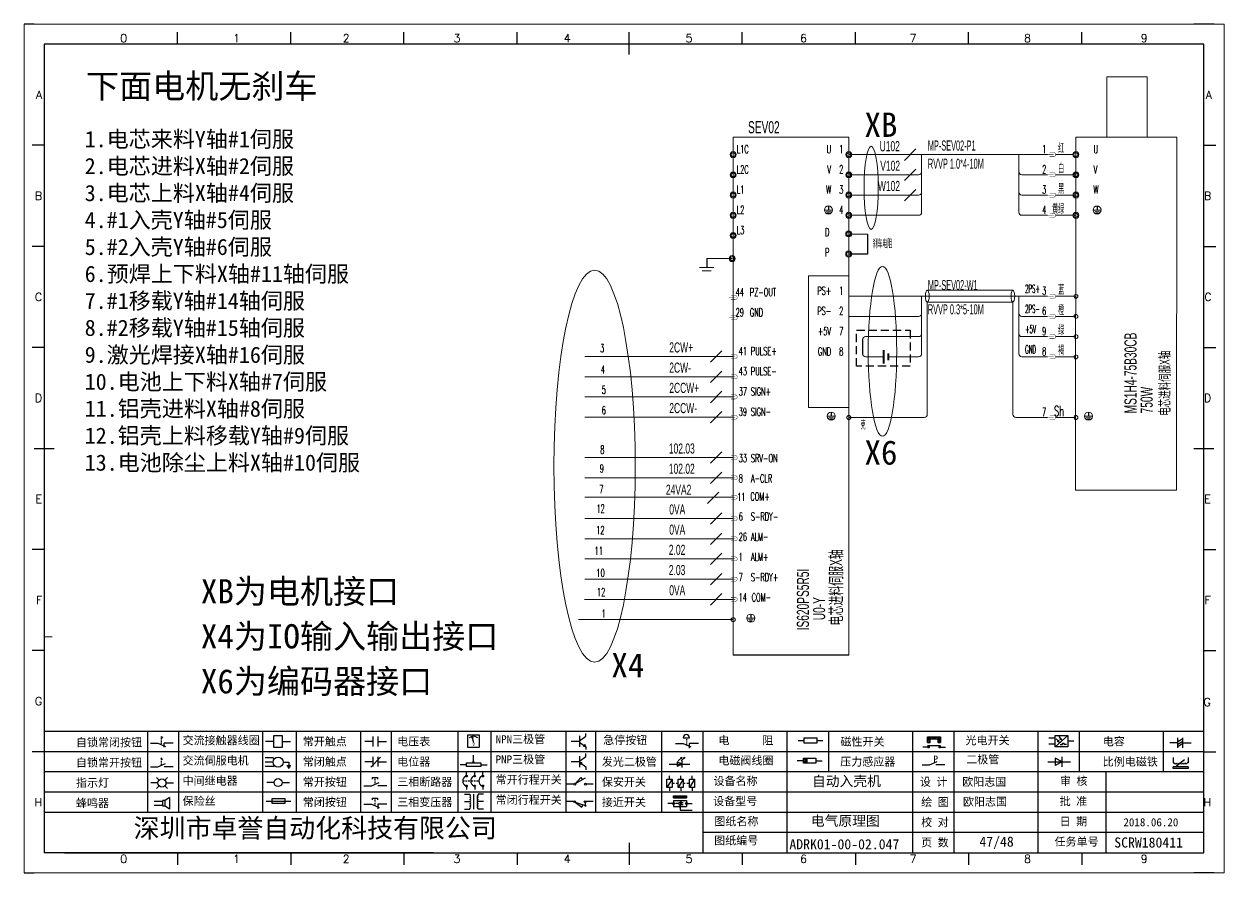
# Model space of a CAD drawing. Header units: millimetres. Extents: x 336 to 12810, y -1577 to 4105.
# Drawn here: x 10850.3 to 11147.3, y -1269.7 to -1059.7 of the extents above; entities that cross this region are included whole.
import ezdxf
from ezdxf.enums import TextEntityAlignment as Align

# ---------------------------------------------------------------- set-up
doc = ezdxf.new("R2010")
doc.units = ezdxf.units.MM
doc.linetypes.add('DASHED', pattern=[0.75, 0.5, -0.25])
doc.layers.add('AE_BOR', color=1, linetype='Continuous')
doc.layers.add('Dimension', color=3, linetype='Continuous', lineweight=13)
doc.styles.get("Standard").update_dxf_attribs({"font": ''})
doc.styles.add('WD', font='romans.shx', dxfattribs={"width": 0.8, "bigfont": 'gbcbig.shx'})
doc.styles.add('样式 8', font='arial.ttf', dxfattribs={"width": 0.6, "height": 2.5})
doc.styles.add('汉字', font='')
doc.styles.get('Standard').set_extended_font_data('SimSun')
doc.styles.get('汉字').set_extended_font_data('新宋体')

# ---------------------------------------------------------------- blocks, each defined once
blk = doc.blocks.new('磁性开关')
at = {"linetype": 'ByBlock'}
h = blk.add_hatch(dxfattribs=at)
h.set_pattern_fill('ANSI31', color=256, scale=0.1, style=0)
h.paths.add_polyline_path([(-1910.88, -776.69), (-1910.88, -775.29), (-1907.69, -775.29), (-1907.69, -776.69), (-1908.31, -776.69), (-1908.31, -775.79), (-1910.25, -775.79), (-1910.25, -776.69)])
for p, q in [((-1910.91, -777.81), (-1912.09, -777.81)), ((-1910.88, -776.69), (-1910.88, -775.29)), ((-1910.88, -775.29), (-1907.69, -775.29)), ((-1910.88, -776.69), (-1910.25, -776.69)), ((-1910.88, -777.39), (-1907.69, -777.39)), ((-1910.25, -776.69), (-1910.25, -775.79)), ((-1910.25, -775.79), (-1908.31, -775.79)), ((-1908.31, -776.69), (-1908.31, -775.79)), ((-1908.31, -776.69), (-1907.69, -776.69)), ((-1907.69, -775.29), (-1907.69, -776.69)), ((-1907.66, -777.81), (-1906.48, -777.81))]:
    blk.add_line(p, q, dxfattribs=at)
for centre in [(-1910.68, -777.81), (-1907.88, -777.81)]:
    blk.add_circle(centre, 0.225, dxfattribs=at)
blk = doc.blocks.new('*U6')
at = {"linetype": 'ByBlock'}
for p, q in [((-1909.23, -780.45), (-1909.23, -780.67)), ((-1909.23, -780.45), (-1908.92, -780.84)), ((-1909.23, -780.84), (-1909.23, -781.05)), ((-1911.92, -782.07), (-1910.06, -782.07)), ((-1910.06, -782.07), (-1908.18, -782.88)), ((-1909.23, -781.23), (-1909.23, -781.44)), ((-1909.23, -781.61), (-1909.23, -781.83)), ((-1909.23, -782), (-1909.23, -782.21)), ((-1909.23, -782.38), (-1909.23, -782.43)), ((-1908.52, -783.07), (-1908.52, -782.07)), ((-1906.25, -782.07), (-1908.52, -782.07))]:
    blk.add_line(p, q, dxfattribs=at)
blk = doc.blocks.new('*U8')
at = {"linetype": 'ByBlock'}
for p, q in [((-1911.92, -792.89), (-1910.06, -792.89)), ((-1910.06, -792.89), (-1908.18, -792.08)), ((-1908.88, -791.17), (-1909.23, -790.71)), ((-1909.23, -790.71), (-1909.23, -790.92)), ((-1909.23, -791.09), (-1909.23, -791.31)), ((-1909.23, -791.48), (-1909.23, -791.69)), ((-1909.23, -791.86), (-1909.23, -792.08)), ((-1909.23, -792.25), (-1909.23, -792.47)), ((-1906.25, -792.89), (-1908.52, -792.89))]:
    blk.add_line(p, q, dxfattribs=at)
blk = doc.blocks.new('蜂鸣器')
at = {"linetype": 'ByBlock'}
for p, q in [((-1907.17, -795.53), (-1908.25, -796.26)), ((-1907.17, -795.53), (-1907.17, -798.41)), ((-1908.8, -796.48), (-1911.01, -796.48)), ((-1908.8, -797.46), (-1911.01, -797.46)), ((-1908.25, -796.26), (-1908.8, -796.26)), ((-1908.8, -797.68), (-1908.8, -796.26)), ((-1908.25, -797.68), (-1908.8, -797.68)), ((-1908.25, -797.68), (-1908.25, -796.26)), ((-1907.17, -798.41), (-1908.25, -797.68))]:
    blk.add_line(p, q, dxfattribs=at)
blk = doc.blocks.new('指示灯')
at = {"linetype": 'ByBlock'}
for p, q in [((-1854.25, -776.92), (-1856.06, -776.92)), ((-1854.62, -775.59), (-1853.97, -776.23)), ((-1854.62, -778.25), (-1853.97, -777.61)), ((-1851.9, -775.59), (-1852.54, -776.23)), ((-1851.9, -778.25), (-1852.54, -777.61)), ((-1852.26, -776.92), (-1850.45, -776.92))]:
    blk.add_line(p, q, dxfattribs=at)
blk.add_circle((-1853.26, -776.92), 0.992, dxfattribs=at)
blk = doc.blocks.new('光电开关')
at = {"linetype": 'ByBlock'}
h = blk.add_hatch(dxfattribs=at)
h.set_pattern_fill('ANSI31', color=256, scale=0.01, style=0)
h.set_pattern_definition([(45, (0.172267, 0), (-0.0224506403, 0.0224506403), [])])
h.paths.add_polyline_path([(-1882.44, -776.34), (-1882.5, -775.91), (-1882.68, -776.07)])
h.paths.add_polyline_path([(-1882.86, -776.23), (-1882.44, -776.34), (-1882.68, -776.07)])
h.paths.add_polyline_path([(-1883.05, -776.88), (-1883.11, -776.45), (-1883.29, -776.61)])
h.paths.add_polyline_path([(-1883.47, -776.77), (-1883.05, -776.88), (-1883.29, -776.61)])
for p, q in [((-1884.01, -775.96), (-1885.56, -775.96)), ((-1884.01, -777.39), (-1885.56, -777.39)), ((-1880.91, -775.3), (-1884.01, -778.05)), ((-1883.75, -776.09), (-1883.05, -776.88)), ((-1883.11, -776.45), (-1883.47, -776.77)), ((-1883.05, -776.88), (-1883.47, -776.77)), ((-1883.14, -775.55), (-1882.44, -776.34)), ((-1883.05, -776.88), (-1883.11, -776.45)), ((-1882.5, -775.91), (-1882.86, -776.23)), ((-1882.44, -776.34), (-1882.86, -776.23)), ((-1882.78, -777.47), (-1882.23, -777.47)), ((-1882.44, -776.34), (-1882.5, -775.91)), ((-1882.23, -777.47), (-1882.23, -777.14)), ((-1882.23, -777.14), (-1881.78, -777.14)), ((-1881.78, -777.47), (-1881.78, -777.14)), ((-1881.23, -777.47), (-1881.78, -777.47)), ((-1879.37, -776.67), (-1880.91, -776.67))]:
    blk.add_line(p, q, dxfattribs=at)
blk.add_lwpolyline([(-1884.01, -775.3), (-1880.91, -775.3), (-1880.91, -778.05), (-1884.01, -778.05)], close=True, dxfattribs=at)
blk = doc.blocks.new('交流接触器线圈')
at = {"linetype": 'ByBlock'}
for p, q in [((-1880.82, -781.77), (-1882.87, -781.77)), ((-1878.72, -781.77), (-1876.67, -781.77))]:
    blk.add_line(p, q, dxfattribs=at)
blk.add_lwpolyline([(-1880.82, -780.28), (-1878.72, -780.28), (-1878.72, -783.26), (-1880.82, -783.26)], close=True, dxfattribs=at)
blk = doc.blocks.new('交流伺服电机')
at = {"linetype": 'ByBlock'}
for p, q in [((-1880.97, -785.75), (-1882.94, -785.75)), ((-1880.97, -786.85), (-1882.94, -786.85)), ((-1880.97, -785.75), (-1880.65, -786.03)), ((-1878.49, -786.85), (-1877.07, -786.85)), ((-1877.07, -786.85), (-1877.07, -787.72)), ((-1880.97, -787.94), (-1882.94, -787.94)), ((-1880.97, -787.94), (-1880.65, -787.67)), ((-1877.54, -787.72), (-1876.59, -787.72)), ((-1877.38, -788.01), (-1876.75, -788.01)), ((-1877.23, -788.29), (-1876.9, -788.29))]:
    blk.add_line(p, q, dxfattribs=at)
blk.add_circle((-1879.73, -786.85), 1.24, dxfattribs=at)
blk = doc.blocks.new('中间继电器')
at = {"linetype": 'ByBlock'}
for p, q in [((-1880.72, -791.92), (-1882.54, -791.92)), ((-1878.74, -791.92), (-1876.92, -791.92))]:
    blk.add_line(p, q, dxfattribs=at)
blk.add_circle((-1879.73, -791.92), 0.992, dxfattribs=at)
blk = doc.blocks.new('保险丝')
at = {"linetype": 'ByBlock'}
blk.add_line((-1882.72, -796.49), (-1876.55, -796.49), dxfattribs=at)
blk.add_lwpolyline([(-1881.2, -795.86), (-1878.06, -795.86), (-1878.06, -797.12), (-1881.2, -797.12)], close=True, dxfattribs=at)
blk = doc.blocks.new('常开按钮')
at = {"linetype": 'ByBlock'}
for p, q in [((-1910.06, -787.73), (-1908.18, -786.93)), ((-1909.9, -785.68), (-1908.56, -785.68)), ((-1909.9, -785.68), (-1909.9, -786.07)), ((-1909.23, -785.68), (-1909.23, -785.89)), ((-1909.23, -786.06), (-1909.23, -786.28)), ((-1909.23, -786.45), (-1909.23, -786.67)), ((-1909.23, -786.84), (-1909.23, -787.05)), ((-1908.56, -785.68), (-1908.56, -786.07)), ((-1911.92, -787.73), (-1910.06, -787.73)), ((-1909.23, -787.22), (-1909.23, -787.38)), ((-1906.25, -787.73), (-1908.52, -787.73))]:
    blk.add_line(p, q, dxfattribs=at)
blk = doc.blocks.new('常开触点')
at = {"linetype": 'ByBlock'}
for p, q in [((-1853.82, -782.99), (-1853.82, -780.56)), ((-1852.6, -782.99), (-1852.6, -780.56)), ((-1853.82, -781.77), (-1855.88, -781.77)), ((-1852.6, -781.77), (-1850.55, -781.77))]:
    blk.add_line(p, q, dxfattribs=at)
blk = doc.blocks.new('常闭触点')
at = {"linetype": 'ByBlock'}
for p, q in [((-1853.82, -786.77), (-1855.88, -786.77)), ((-1852.01, -785.66), (-1854.43, -788.1)), ((-1853.82, -787.99), (-1853.82, -785.56)), ((-1852.6, -787.99), (-1852.6, -785.56)), ((-1852.6, -786.77), (-1850.55, -786.77))]:
    blk.add_line(p, q, dxfattribs=at)
blk = doc.blocks.new('常闭按钮')
at = {"linetype": 'ByBlock'}
for p, q in [((-1856.13, -792.28), (-1854.28, -792.28)), ((-1854.28, -792.28), (-1852.4, -793.09)), ((-1854.11, -790.83), (-1852.77, -790.83)), ((-1854.11, -790.83), (-1854.11, -791.22)), ((-1853.44, -790.83), (-1853.44, -791.04)), ((-1853.44, -791.21), (-1853.44, -791.43)), ((-1853.44, -791.6), (-1853.44, -791.82)), ((-1853.44, -791.99), (-1853.44, -792.2)), ((-1853.44, -792.37), (-1853.44, -792.53)), ((-1852.77, -790.83), (-1852.77, -791.22)), ((-1850.47, -792.28), (-1852.73, -792.28)), ((-1852.73, -792.28), (-1852.73, -793.43))]:
    blk.add_line(p, q, dxfattribs=at)
blk = doc.blocks.new('电磁阀线圈')
at = {"linetype": 'ByBlock'}
for p, q in [((-1854.61, -795.92), (-1853.75, -797.16)), ((-1853.75, -795.92), (-1854.61, -797.16)), ((-1853.75, -795.92), (-1853.75, -797.16)), ((-1854.61, -796.54), (-1856.17, -796.54)), ((-1851.53, -796.54), (-1849.97, -796.54))]:
    blk.add_line(p, q, dxfattribs=at)
blk.add_lwpolyline([(-1854.61, -795.92), (-1851.53, -795.92), (-1851.53, -797.16), (-1854.61, -797.16)], close=True, dxfattribs=at)
blk = doc.blocks.new('电压表')
at = {"linetype": 'ByBlock'}
for p, q in [((-1814.84, -780.75), (-1814.91, -781.13)), ((-1814.6, -781.05), (-1814.91, -781.13)), ((-1814.84, -780.75), (-1814.46, -782.26)), ((-1814.84, -780.75), (-1814.6, -781.05))]:
    blk.add_line(p, q, dxfattribs=at)
blk.add_lwpolyline([(-1815.84, -780.34), (-1813.07, -780.34), (-1813.07, -783.49), (-1815.84, -783.49)], close=True, dxfattribs=at)
blk.add_arc((-1814.46, -782.26), 1.56, 46.8313, 133.1687, dxfattribs=at)
at = {"linetype": 'ByBlock', "insert": (-1814.7, -782.39), "char_height": 0.75, "width": 0.6768, "attachment_point": 1}
blk.add_mtext('V', dxfattribs=at)
blk = doc.blocks.new('电位器')
at = {"linetype": 'ByBlock'}
for p, q in [((-1814.45, -787.3), (-1814.62, -786.96)), ((-1814.62, -786.96), (-1814.27, -786.96)), ((-1814.45, -787.3), (-1814.45, -785.39)), ((-1814.45, -787.3), (-1814.27, -786.96)), ((-1816.21, -787.75), (-1817.79, -787.75)), ((-1812.68, -787.75), (-1811.1, -787.75))]:
    blk.add_line(p, q, dxfattribs=at)
blk.add_lwpolyline([(-1816.21, -787.3), (-1812.68, -787.3), (-1812.68, -788.2), (-1816.21, -788.2)], close=True, dxfattribs=at)
blk = doc.blocks.new('三相断路器')
at = {"linetype": 'ByBlock'}
for p, q in [((-1816.17, -790.33), (-1816.17, -789.7)), ((-1814.17, -790.33), (-1814.17, -789.7)), ((-1812.18, -790.33), (-1812.18, -789.7)), ((-1817.14, -791.74), (-1816.72, -791.74)), ((-1816.45, -791.74), (-1816.03, -791.74)), ((-1815.76, -791.74), (-1815.34, -791.74)), ((-1815.07, -791.74), (-1814.65, -791.74)), ((-1814.38, -791.74), (-1813.96, -791.74)), ((-1813.69, -791.74), (-1813.27, -791.74)), ((-1816.17, -793.19), (-1816.17, -793.83)), ((-1814.17, -793.19), (-1814.17, -793.83)), ((-1812.18, -793.19), (-1812.18, -793.83))]:
    blk.add_line(p, q, dxfattribs=at)
for centre in [(-1816.17, -790.55), (-1816.17, -792.98), (-1814.17, -790.55), (-1814.17, -792.98), (-1812.18, -790.55), (-1812.18, -792.98)]:
    blk.add_circle(centre, 0.219, dxfattribs=at)
for centre in [(-1815.81, -791.74), (-1813.82, -791.74), (-1811.83, -791.74)]:
    blk.add_arc(centre, 1.32, 115.5791, 244.4209, dxfattribs=at)
blk = doc.blocks.new('三相变压器')
at = {"linetype": 'ByBlock'}
for p, q in [((-1816.69, -795.03), (-1815.37, -795.03)), ((-1815.37, -795.03), (-1815.37, -795.24)), ((-1814.34, -798.7), (-1814.34, -795.04)), ((-1812, -795.03), (-1813.32, -795.03)), ((-1813.32, -795.03), (-1813.32, -795.24)), ((-1816.69, -796.87), (-1815.37, -796.87)), ((-1816.69, -798.71), (-1815.37, -798.71)), ((-1815.37, -798.71), (-1815.37, -798.5)), ((-1812, -796.87), (-1813.32, -796.87)), ((-1813.32, -798.71), (-1813.32, -798.5)), ((-1812, -798.71), (-1813.32, -798.71))]:
    blk.add_line(p, q, dxfattribs=at)
for centre, start, end in [((-1815.37, -795.51), 270, 90), ((-1815.37, -796.06), 270, 90), ((-1813.32, -795.51), 90, 270), ((-1813.32, -796.06), 90, 270), ((-1815.37, -796.6), 270, 90), ((-1815.37, -797.14), 270, 90), ((-1815.37, -797.68), 270, 90), ((-1815.37, -798.23), 270, 90), ((-1813.32, -796.6), 90, 270), ((-1813.32, -797.14), 90, 270), ((-1813.32, -797.68), 90, 270), ((-1813.32, -798.23), 90, 270)]:
    blk.add_arc(centre, 0.271, start, end, dxfattribs=at)
blk = doc.blocks.new('压力感应器')
at = {"linetype": 'ByBlock'}
for p, q in [((-1817.44, -777.73), (-1815.59, -777.73)), ((-1815.59, -777.73), (-1813.71, -776.93)), ((-1811.78, -777.73), (-1814.05, -777.73))]:
    blk.add_line(p, q, dxfattribs=at)
at = {"linetype": 'ByBlock', "insert": (-1814.65, -775.48), "char_height": 1.68, "width": 1.2242, "attachment_point": 1}
blk.add_mtext('{\\fNSimSun|b0|i0|c134|p49;P}', dxfattribs=at)
blk = doc.blocks.new('二极管')
at = {"linetype": 'ByBlock'}
for p, q in [((-1787.52, -776.77), (-1781.92, -776.77)), ((-1783.97, -776.77), (-1785.69, -775.9)), ((-1785.69, -775.9), (-1785.69, -777.65)), ((-1783.97, -776.77), (-1785.69, -777.65)), ((-1783.97, -777.99), (-1783.97, -775.56))]:
    blk.add_line(p, q, dxfattribs=at)
blk = doc.blocks.new('NPN三极管')
at = {"linetype": 'ByBlock'}
for p, q in [((-1785.73, -780.61), (-1785.73, -783.32)), ((-1785.73, -781.82), (-1784.15, -780.66)), ((-1784.15, -780.66), (-1784.15, -779.98)), ((-1785.73, -781.97), (-1787.81, -781.97)), ((-1785.73, -782.11), (-1784.15, -783.27)), ((-1784.41, -782.73), (-1784.74, -783.18)), ((-1784.15, -783.27), (-1784.74, -783.18)), ((-1784.15, -783.27), (-1784.41, -782.73)), ((-1784.15, -783.27), (-1784.15, -783.96))]:
    blk.add_line(p, q, dxfattribs=at)
blk = doc.blocks.new('PNP三极管')
at = {"linetype": 'ByBlock'}
for p, q in [((-1784.9, -786.74), (-1786.98, -786.74)), ((-1784.9, -785.38), (-1784.9, -788.09)), ((-1784.9, -786.59), (-1783.32, -785.43)), ((-1784.9, -786.88), (-1783.32, -788.04)), ((-1784.9, -786.88), (-1784.31, -786.97)), ((-1784.9, -786.88), (-1784.64, -787.42)), ((-1784.31, -786.97), (-1784.64, -787.42)), ((-1783.32, -785.43), (-1783.32, -784.75)), ((-1783.32, -788.04), (-1783.32, -788.73))]:
    blk.add_line(p, q, dxfattribs=at)
blk = doc.blocks.new('常开行程开关')
at = {"linetype": 'ByBlock'}
for p, q in [((-1786.29, -792.3), (-1788.01, -792.3)), ((-1785.89, -792.17), (-1784.52, -790.62)), ((-1785.89, -792.17), (-1783.43, -790.72)), ((-1784.52, -790.62), (-1784.19, -791.17)), ((-1781.48, -792.3), (-1783.21, -792.3))]:
    blk.add_line(p, q, dxfattribs=at)
for centre in [(-1786.07, -792.3), (-1783.42, -792.3)]:
    blk.add_circle(centre, 0.219, dxfattribs=at)
blk = doc.blocks.new('常闭行程开关')
at = {"linetype": 'ByBlock'}
for p, q in [((-1786.34, -796.62), (-1788.07, -796.62)), ((-1785.93, -796.72), (-1783.25, -797.7)), ((-1785.93, -796.72), (-1784.3, -798)), ((-1784.3, -798), (-1784.08, -797.4)), ((-1783.48, -796.84), (-1783.48, -797.85)), ((-1781.54, -796.62), (-1783.26, -796.62))]:
    blk.add_line(p, q, dxfattribs=at)
for centre in [(-1786.12, -796.62), (-1783.48, -796.62)]:
    blk.add_circle(centre, 0.219, dxfattribs=at)
blk = doc.blocks.new('电容')
at = {"linetype": 'ByBlock'}
for p, q in [((-1756.08, -782.99), (-1756.08, -780.56)), ((-1754.86, -780.79), (-1756.08, -781.55)), ((-1754.86, -782.99), (-1754.86, -780.56)), ((-1756.08, -781.77), (-1758.13, -781.77)), ((-1754.86, -781.44), (-1756.08, -782.2)), ((-1754.86, -781.99), (-1756.08, -782.75)), ((-1754.86, -781.77), (-1752.81, -781.77))]:
    blk.add_line(p, q, dxfattribs=at)
blk = doc.blocks.new('发光二极管')
at = {"linetype": 'ByBlock'}
for p, q in [((-1758.01, -786.77), (-1752.89, -786.77)), ((-1754.84, -786.77), (-1756.04, -786.16)), ((-1756.04, -786.16), (-1756.04, -787.39)), ((-1754.84, -786.77), (-1756.04, -787.39)), ((-1755.78, -785.92), (-1754.89, -785.14)), ((-1754.89, -785.14), (-1755.2, -785.22)), ((-1755.2, -785.22), (-1755.01, -785.43)), ((-1755.08, -785.92), (-1754.18, -785.14)), ((-1754.89, -785.14), (-1755.01, -785.43)), ((-1754.84, -787.63), (-1754.84, -785.92)), ((-1754.18, -785.14), (-1754.49, -785.22)), ((-1754.49, -785.22), (-1754.31, -785.43)), ((-1754.18, -785.14), (-1754.31, -785.43))]:
    blk.add_line(p, q, dxfattribs=at)
blk = doc.blocks.new('比例电磁阀')
at = {"linetype": 'ByBlock'}
for p, q in [((-1757.26, -775.38), (-1757.26, -776.71)), ((-1757.26, -776.71), (-1757.05, -776.71)), ((-1753.6, -777.73), (-1757.25, -777.73)), ((-1757.25, -778.13), (-1757.25, -777.73)), ((-1753.6, -778.13), (-1757.25, -778.13)), ((-1754.5, -775.98), (-1756.35, -777.44)), ((-1756.35, -777.44), (-1756.25, -777.25)), ((-1756.35, -777.44), (-1756.15, -777.38)), ((-1756.15, -777.38), (-1756.25, -777.25)), ((-1753.58, -776.71), (-1753.8, -776.71)), ((-1753.6, -777.73), (-1753.6, -778.13)), ((-1753.58, -775.38), (-1753.58, -776.71))]:
    blk.add_line(p, q, dxfattribs=at)
for centre in [(-1756.78, -776.71), (-1756.24, -776.71), (-1755.7, -776.71), (-1755.15, -776.71), (-1754.61, -776.71), (-1754.07, -776.71)]:
    blk.add_arc(centre, 0.271, 180, 0, dxfattribs=at)
blk = doc.blocks.new('保安开关')
at = {"linetype": 'ByBlock'}
for p, q in [((-1757.96, -790.79), (-1757.96, -789.97)), ((-1755.17, -790.79), (-1755.17, -789.97)), ((-1752.39, -790.79), (-1752.39, -789.97)), ((-1757.33, -790.79), (-1758.6, -792.81)), ((-1757.96, -792.81), (-1757.96, -793.62)), ((-1757.33, -791.8), (-1756.72, -791.8)), ((-1756.35, -791.8), (-1755.89, -791.8)), ((-1754.54, -790.79), (-1755.81, -792.81)), ((-1755.17, -792.81), (-1755.17, -793.62)), ((-1754.52, -791.8), (-1754.06, -791.8)), ((-1753.69, -791.8), (-1753.08, -791.8)), ((-1751.75, -790.79), (-1753.02, -792.81)), ((-1752.39, -792.81), (-1752.39, -793.62))]:
    blk.add_line(p, q, dxfattribs=at)
for points in [[(-1758.6, -790.79), (-1757.33, -790.79), (-1757.33, -792.81), (-1758.6, -792.81)], [(-1755.81, -790.79), (-1754.54, -790.79), (-1754.54, -792.81), (-1755.81, -792.81)], [(-1753.02, -790.79), (-1751.75, -790.79), (-1751.75, -792.81), (-1753.02, -792.81)]]:
    blk.add_lwpolyline(points, close=True, dxfattribs=at)
blk = doc.blocks.new('接近开关')
at = {"linetype": 'ByBlock'}
h = blk.add_hatch(dxfattribs=at)
h.set_pattern_fill('ANSI31', color=256, scale=0.01, style=0)
h.set_pattern_definition([(45, (-89.131516, -30.795668), (-0.0224506403, 0.0224506403), [])])
h.paths.add_polyline_path([(-1516.96, -1123.35), (-1516.96, -1122.85), (-1513.76, -1122.85), (-1513.76, -1123.35)])
for p, q in [((-1517.18, -1124.71), (-1518.36, -1124.71)), ((-1516.96, -1123.35), (-1516.96, -1122.85)), ((-1516.96, -1122.85), (-1513.76, -1122.85)), ((-1516.96, -1123.35), (-1513.76, -1123.35)), ((-1516.96, -1123.95), (-1513.76, -1123.95)), ((-1516.96, -1123.95), (-1516.96, -1125.47)), ((-1516.96, -1125.47), (-1513.76, -1125.47)), ((-1515.91, -1124.71), (-1516.45, -1124.71)), ((-1515.11, -1124.31), (-1515.91, -1124.71)), ((-1515.11, -1125.11), (-1515.91, -1124.71)), ((-1515.33, -1124.53), (-1515.17, -1124.53)), ((-1515.33, -1124.88), (-1515.17, -1124.88)), ((-1515.25, -1124.45), (-1515.25, -1124.61)), ((-1515.11, -1124.31), (-1515.11, -1125.11)), ((-1515.11, -1124.48), (-1514.58, -1124.48)), ((-1515.11, -1124.94), (-1514.58, -1124.94)), ((-1513.76, -1122.85), (-1513.76, -1123.35)), ((-1513.76, -1123.95), (-1513.76, -1125.47)), ((-1513.54, -1124.71), (-1512.36, -1124.71)), ((-1515.36, -1125.69), (-1515.36, -1126.36)), ((-1515.36, -1126.36), (-1512.36, -1126.36))]:
    blk.add_line(p, q, dxfattribs=at)
for centre in [(-1516.96, -1124.71), (-1515.36, -1125.47), (-1513.76, -1124.71)]:
    blk.add_circle(centre, 0.225, dxfattribs=at)
blk = doc.blocks.new('电阻')
at = {"linetype": 'ByBlock'}
for p, q in [((-3.09, 0), (-1.57, 0)), ((1.57, 0), (3.09, 0))]:
    blk.add_line(p, q, dxfattribs=at)
blk.add_lwpolyline([(-1.57, 0.63), (1.57, 0.63), (1.57, -0.63), (-1.57, -0.63)], close=True, dxfattribs=at)
blk = doc.blocks.new('急停按钮')
at = {"linetype": 'ByBlock'}
for p, q in [((-1.86, 0), (0, 0)), ((0, 0), (1.88, -0.81)), ((0.06, 1.45), (1.61, 1.45)), ((0.83, 1.45), (0.83, 1.24)), ((0.83, 1.07), (0.83, 0.85)), ((0.83, 0.68), (0.83, 0.47)), ((0.83, 0.29), (0.83, 0.08)), ((3.81, 0), (1.54, 0)), ((1.54, 0), (1.54, -1.15)), ((0.83, -0.09), (0.83, -0.24))]:
    blk.add_line(p, q, dxfattribs=at)
blk.add_arc((0.83, 1.45), 0.774, 0, 180)
blk = doc.blocks.new('电控横A4')
for p, q in [((292, -5), (5, -5)), ((5, -5), (5, -205)), ((292, -205), (292, -5)), ((10.03, -205), (289.53, -205)), ((130.8, -205), (190.75, -205)), ((190.75, -205), (259.54, -205))]:
    blk.add_line(p, q)
at = {"lineweight": 9, "ltscale": 0.1}
for p, q in [((5, -151.57), (7, -151.57)), ((101.34, -205), (130.8, -205)), ((129.44, -205), (129.44, -205)), ((129.44, -205), (129.44, -205)), ((129.44, -205), (129.44, -205)), ((129.44, -205), (129.44, -205))]:
    blk.add_line(p, q, dxfattribs=at)
at = {"linetype": 'ByBlock'}
for p, q in [((292, -175), (5, -175)), ((292, -180), (5, -180)), ((292, -185), (5, -185)), ((292, -190), (5, -190)), ((292, -195), (5, -195)), ((292, -200), (168.03, -200))]:
    blk.add_line(p, q, dxfattribs=at)
at = {"color": 0, "lineweight": -2}
for p, q in [((30.58, -175), (30.58, -195)), ((38.26, -175), (38.26, -195)), ((59.05, -175), (59.05, -195)), ((67.4, -175), (67.4, -195)), ((83.26, -175), (83.26, -195)), ((90.91, -175), (90.91, -195)), ((107.4, -175), (107.4, -195)), ((115.5, -175), (115.5, -195)), ((134.12, -175), (134.12, -195)), ((141.48, -175), (141.48, -195)), ((157.79, -175), (157.79, -195)), ((168.03, -175), (168.03, -204.92)), ((188.84, -175), (188.84, -185)), ((199.08, -175), (199.08, -185)), ((219.89, -175), (219.89, -185)), ((230.12, -175), (230.12, -185)), ((250.93, -175), (250.93, -185)), ((261.17, -175), (261.17, -185)), ((281.98, -175), (281.98, -185)), ((188.84, -185), (188.84, -204.92)), ((219.89, -185), (219.89, -205)), ((230.12, -185), (230.12, -205)), ((250.93, -185), (250.93, -205)), ((267.79, -185), (267.79, -205))]:
    blk.add_line(p, q, dxfattribs=at)
at = {"color": 0, "ltscale": 2}
for p, q in [((292, -205), (292, -183.55)), ((101.34, -205), (5, -205)), ((259.54, -205), (289.53, -205)), ((259.54, -205), (292, -205))]:
    blk.add_line(p, q, dxfattribs=at)
at = {"layer": 'AE_BOR', "lineweight": 30}
for p, q in [((2.53, 0), (0, 0)), ((294.53, 0), (289.53, 0)), ((0, -210), (2.53, -210)), ((294.53, -210), (289.53, -210))]:
    blk.add_line(p, q, dxfattribs=at)
at = {"layer": 'AE_BOR', "color": 1, "lineweight": 15}
for p, q in [((0, 0), (297, 0)), ((0, -210), (0, 0)), ((297, 0), (297, -210)), ((297, -210), (0, -210))]:
    blk.add_line(p, q, dxfattribs=at)
at = {"layer": 'AE_BOR'}
for p, q in [((38.03, -5), (38.03, -2)), ((66.03, -5), (66.03, -2)), ((94.03, -5), (94.03, -2)), ((122.03, -5), (122.03, -2)), ((149.78, -5), (149.78, -2)), ((177.78, -5), (177.78, -2)), ((205.78, -5), (205.78, -2)), ((233.78, -5), (233.78, -2)), ((261.78, -5), (261.78, -2)), ((5, -30), (2, -30)), ((292, -30), (295, -30)), ((5, -55), (2, -55)), ((292, -55), (295, -55)), ((5, -80), (2, -80)), ((292, -80), (295, -80)), ((5, -130), (2, -130)), ((292, -130), (295, -130)), ((5, -155), (2, -155)), ((292, -155), (295, -155)), ((5, -180), (2, -180)), ((292, -180), (295, -180)), ((38.03, -205), (38.03, -208)), ((66.03, -205), (66.03, -208)), ((94.03, -205), (94.03, -208)), ((122.03, -205), (122.03, -208)), ((149.78, -205), (149.78, -208)), ((177.78, -205), (177.78, -208)), ((205.78, -205), (205.78, -208)), ((233.78, -205), (233.78, -208)), ((261.78, -205), (261.78, -208))]:
    blk.add_line(p, q, dxfattribs=at)
at = {"layer": 'AE_BOR', "color": 2, "lineweight": 30}
for p, q in [((149.78, -7.5), (149.78, -2.5)), ((2.5, -105), (7.5, -105)), ((289.5, -105), (294.5, -105)), ((149.78, -202.5), (149.78, -207.5)), ((149.78, -205), (149.78, -207.5))]:
    blk.add_line(p, q, dxfattribs=at)
at = {"linetype": 'ByBlock'}
for name, p in [('*U6', (1943.19, 604.18)), ('交流接触器线圈', (1942.62, 604.27)), ('常开触点', (1940.27, 604.3)), ('电压表', (1925.71, 604.52)), ('NPN三极管', (1923.2, 604.5)), ('磁性开关', (2134.53, 598.96)), ('光电开关', (2139.22, 599.27)), ('电容', (2041.69, 603.98)), ('电位器', (1925.71, 604.52)), ('PNP三极管', (1922.37, 604.27)), ('压力感应器', (2039.72, 594.52)), ('*U8', (1943.19, 609.18)), ('交流伺服电机', (1942.62, 604.27)), ('常闭触点', (1940.27, 604.3)), ('发光二极管', (1917.72, 603.69)), ('电磁阀线圈', (2047.53, 614.3)), ('二极管', (2040.91, 594.27)), ('比例电磁阀', (2041.69, 593.98)), ('指示灯', (1887.41, 589.18)), ('中间继电器', (1942.62, 604.27)), ('常开按钮', (1996.06, 599.3)), ('三相断路器', (1925.71, 604.52)), ('常开行程开关', (1922.37, 604.27)), ('保安开关', (1917.72, 603.98)), ('蜂鸣器', (1943.19, 604.18)), ('保险丝', (1942.62, 604.27)), ('常闭按钮', (1940.27, 599.3)), ('三相变压器', (1925.71, 604.52)), ('常闭行程开关', (1922.37, 604.27)), ('接近开关', (1677.72, 931.9))]:
    blk.add_blockref(name, p, dxfattribs=at)
for name, p in [('急停按钮', (163.12, -177.98)), ('电阻', (194.66, -177.22))]:
    blk.add_blockref(name, p)
at = {"char_height": 2, "attachment_point": 1, "style": '汉字'}
for s, insert in [('{\\fKaiTi_GB2312|b0|i0|c134|p49;自锁常闭按钮}', (12.86, -176.69)), ('{\\fKaiTi_GB2312|b0|i0|c134|p49;交流接触器线圈}', (39.25, -176.19)), ('{\\fKaiTi_GB2312|b0|i0|c134|p49;常开触点}', (69.01, -176.48)), ('{\\fKaiTi_GB2312|b0|i0|c134|p49;电压表}', (92.37, -176.47)), ('{\\fKaiTi_GB2312|b0|i0|c134|p49;NPN三极管}', (116.73, -175.91)), ('{\\fKaiTi_GB2312|b0|i0|c134|p49;急停按钮}', (143.35, -176.12)), ('{\\fKaiTi_GB2312|b0|i0|c134|p49;电      阻}', (171.86, -176.19)), ('{\\fKaiTi_GB2312|b0|i0|c134|p49;磁性开关}', (202.07, -176.53)), ('{\\fKaiTi_GB2312|b0|i0|c134|p49;光电开关}', (233.02, -176.19)), ('{\\fKaiTi_GB2312|b0|i0|c134|p49;电容}', (267, -176.48)), ('{\\fKaiTi_GB2312|b0|i0|c134|p49;交流伺服电机}', (39.25, -181.19)), ('{\\fKaiTi_GB2312|b0|i0|c134|p49;电位器}', (92.37, -181.47)), ('{\\fKaiTi_GB2312|b0|i0|c134|p49;PNP三极管}', (116.73, -180.91)), ('{\\fKaiTi_GB2312|b0|i0|c134|p49;电磁阀线圈}', (171.86, -181.19)), ('{\\fKaiTi_GB2312|b0|i0|c134|p49;压力感应器}', (202.02, -181.47)), ('{\\fKaiTi_GB2312|b0|i0|c134|p49;二极管}', (233.2, -180.91)), ('{\\fKaiTi_GB2312|b0|i0|c134|p49;自锁常开按钮}', (12.86, -181.69)), ('{\\fKaiTi_GB2312|b0|i0|c134|p49;常闭触点}', (69.01, -181.48)), ('{\\fKaiTi_GB2312|b0|i0|c134|p49;发光二极管}', (143.02, -181.48)), ('{\\fKaiTi_GB2312|b0|i0|c134|p49;比例电磁铁}', (267, -181.48)), ('{\\fKaiTi_GB2312|b0|i0|c134|p49;指示灯}', (12.86, -186.69)), ('{\\fKaiTi_GB2312|b0|i0|c134|p49;中间继电器}', (39.25, -186.19)), ('{\\fKaiTi_GB2312|b0|i0|c134|p49;常开按钮}', (69.01, -186.48)), ('{\\fKaiTi_GB2312|b0|i0|c134|p49;三相断路器}', (92.37, -186.47)), ('{\\fKaiTi_GB2312|b0|i0|c134|p49;常开行程开关}', (116.73, -185.91)), ('{\\fKaiTi_GB2312|b0|i0|c134|p49;保安开关}', (143.02, -186.48)), ('设备名称', (170.65, -186.24)), ('{\\fKaiTi_GB2312|b0|i0|c134|p0;设 计}', (221.72, -186.46)), ('{\\fKaiTi_GB2312|b0|i0|c134|p0;审 核}', (256.39, -186.25)), ('{\\fKaiTi_GB2312|b0|i0|c134|p49;蜂鸣器}', (12.86, -191.69)), ('{\\fKaiTi_GB2312|b0|i0|c134|p49;保险丝}', (39.25, -191.19)), ('{\\fKaiTi_GB2312|b0|i0|c134|p49;常闭按钮}', (69.01, -191.48)), ('{\\fKaiTi_GB2312|b0|i0|c134|p49;三相变压器}', (92.37, -191.47)), ('{\\fKaiTi_GB2312|b0|i0|c134|p49;常闭行程开关}', (116.73, -190.91)), ('{\\fKaiTi_GB2312|b0|i0|c134|p49;接近开关}', (143.02, -191.48)), ('设备型号', (170.58, -191.24)), ('{\\fKaiTi_GB2312|b0|i0|c134|p0;绘 图}', (222.05, -191.46)), ('{\\fKaiTi_GB2312|b0|i0|c134|p0;批 准}', (256.32, -191.25)), ('图纸名称', (170.86, -196.24)), ('{\\fKaiTi_GB2312|b0|i0|c134|p0;日 期}', (256.32, -196.25)), ('{\\fKaiTi_GB2312|b0|i0|c134|p0;校 对}', (222.05, -196.46)), ('图纸编号', (170.81, -200.96)), ('{\\fKaiTi_GB2312|b0|i0|c134|p0;页 数}', (222.05, -201.46)), ('任务单号', (255.06, -201.25))]:
    blk.add_mtext(s, dxfattribs=dict(at, insert=insert))
at = {"color": 0, "lineweight": -2, "insert": (27.14, -196.53), "char_height": 4.7064, "width": 96.1138, "attachment_point": 1}
blk.add_mtext('深圳市卓誉自动化科技有限公司', dxfattribs=at)
at = {"insert": (272.1, -196.45), "char_height": 2, "width": 60.2542, "attachment_point": 1}
blk.add_mtext('{\\fKaiTi_GB2312|b0|i0|c134|p49;2018.06.20}', dxfattribs=at)
at = {"layer": 'AE_BOR', "style": 'WD'}
for s, p in [('0', (24.67, -4.5)), ('1', (52.6, -4.5)), ('2', (79.75, -4.5)), ('3', (107.15, -4.5)), ('4', (134.45, -4.5)), ('5', (164.59, -4.5)), ('6', (192.94, -4.5)), ('7', (220.04, -4.5)), ('8', (248.37, -4.5)), ('9', (277.23, -4.5)), ('0', (24.67, -207.5)), ('1', (52.6, -207.5)), ('2', (79.75, -207.5)), ('3', (107.15, -207.5)), ('4', (134.45, -207.5)), ('5', (164.59, -207.5)), ('6', (192.94, -207.5)), ('7', (220.04, -207.5)), ('8', (248.37, -207.5)), ('9', (277.23, -207.5))]:
    blk.add_text(s, height=2, dxfattribs=at).set_placement(p, align=Align.CENTER)
for s, p in [('A', (4.5, -17.5)), ('A', (294.03, -17.5)), ('B', (4.5, -42.5)), ('B', (293.84, -42.5)), ('C', (4.5, -67.5)), ('C', (293.93, -67.5)), ('D', (4.5, -92.5)), ('D', (293.84, -92.5)), ('E', (4.5, -117.5)), ('E', (293.74, -117.5)), ('F', (4.5, -142.5)), ('F', (293.74, -142.5)), ('F', (293.74, -142.5)), ('G', (4.5, -167.5)), ('G', (293.74, -167.72)), ('H', (4.5, -192.5)), ('H', (293.84, -192.5))]:
    blk.add_text(s, height=2, dxfattribs=at).set_placement(p, align=Align.MIDDLE_RIGHT)

msp = doc.modelspace()

# ---------------------------------------------------------------- linework, layer by layer
at = {"lineweight": 0}
for p, q in [((11054.426, -1092.036), (11103.623, -1092.036)), ((11072.441, -1106.286), (11072.441, -1092.036)), ((11096.49, -1106.286), (11096.49, -1092.036)), ((11105.623, -1092.036), (11109.865, -1092.036)), ((11054.426, -1097.036), (11071.691, -1097.036)), ((11103.623, -1097.036), (11097.24, -1097.036)), ((11110.615, -1097.036), (11105.623, -1097.036)), ((11054.426, -1102.036), (11071.691, -1102.036)), ((11103.623, -1102.036), (11097.24, -1102.036)), ((11110.615, -1102.04), (11105.623, -1102.04)), ((11048.478, -1105.752), (11050.267, -1105.752)), ((11048.811, -1106.181), (11049.935, -1106.181)), ((11049.096, -1106.527), (11049.669, -1106.527)), ((11054.426, -1107.036), (11071.691, -1107.036)), ((11103.623, -1107.036), (11097.24, -1107.036)), ((11110.615, -1107.044), (11105.623, -1107.044)), ((11114.969, -1105.752), (11116.757, -1105.752)), ((11115.301, -1106.181), (11116.425, -1106.181)), ((11115.586, -1106.527), (11116.16, -1106.527)), ((11025.548, -1117.745), (11019.241, -1117.745)), ((11017.452, -1119.94), (11021.029, -1119.94)), ((11018.116, -1120.798), (11020.365, -1120.798)), ((11073.87, -1125.588), (11095.031, -1125.587)), ((11103.623, -1127.052), (11054.426, -1127.052)), ((11072.441, -1141.302), (11072.441, -1127.052)), ((11073.85, -1128.518), (11073.85, -1156.31)), ((11073.85, -1128.518), (11095.031, -1128.518)), ((11095.031, -1128.518), (11095.031, -1156.302)), ((11096.49, -1141.302), (11096.49, -1127.052)), ((11110.615, -1127.056), (11105.623, -1127.056)), ((11054.426, -1132.052), (11071.691, -1132.052)), ((11103.623, -1132.052), (11097.24, -1132.052)), ((11110.615, -1132.06), (11105.623, -1132.06)), ((11058.553, -1137.052), (11071.691, -1137.052)), ((11103.623, -1137.052), (11097.24, -1137.052)), ((11110.615, -1137.06), (11105.623, -1137.06)), ((11063.031, -1142.052), (11058.553, -1142.052)), ((11064.226, -1142.052), (11071.691, -1142.052)), ((11103.623, -1142.052), (11097.24, -1142.052)), ((11110.615, -1142.06), (11105.623, -1142.06)), ((11049.163, -1156.717), (11050.952, -1156.717)), ((11049.496, -1157.146), (11050.62, -1157.146)), ((11049.781, -1157.492), (11050.354, -1157.492)), ((11054.426, -1157.06), (11073.1, -1157.06)), ((11103.623, -1157.052), (11095.781, -1157.052)), ((11110.615, -1157.06), (11105.623, -1157.06)), ((11112.845, -1156.717), (11114.633, -1156.717)), ((11113.177, -1157.146), (11114.301, -1157.146)), ((11113.463, -1157.492), (11114.036, -1157.492)), ((11025.798, -1182.044), (10989.053, -1182.044)), ((11025.798, -1187.048), (10989.053, -1187.048)), ((11025.798, -1192.036), (10989.053, -1192.036)), ((11025.798, -1197.04), (10989.053, -1197.04)), ((11025.798, -1202.04), (10989.033, -1202.04)), ((11025.798, -1207.044), (10987.489, -1207.044)), ((11031.06, -1206.701), (11029.271, -1206.701)), ((11030.728, -1207.13), (11029.603, -1207.13)), ((11030.442, -1207.476), (11029.869, -1207.476))]:
    msp.add_line(p, q, dxfattribs=at)
for p, q in [((11049.373, -1104.955), (11049.373, -1105.745)), ((11115.863, -1104.955), (11115.863, -1105.745)), ((11054.426, -1111.633), (11059.011, -1111.703)), ((11059.011, -1111.703), (11059.011, -1116.633)), ((11059.011, -1116.633), (11054.426, -1116.633)), ((11019.241, -1117.745), (11019.241, -1119.927)), ((11057.803, -1137.802), (11057.803, -1141.302)), ((11050.058, -1155.92), (11050.058, -1156.71)), ((11113.739, -1155.92), (11113.739, -1156.71)), ((11030.166, -1205.905), (11030.166, -1206.694)), ((11054.426, -1215.841), (11025.798, -1215.841))]:
    msp.add_line(p, q)
at = {"color": 3, "lineweight": 0}
for p, q in [((11025.798, -1141.977), (10989.053, -1141.977)), ((11025.798, -1146.977), (10989.053, -1146.977)), ((11025.798, -1151.977), (10989.053, -1151.977)), ((10989.053, -1156.977), (11025.798, -1156.977)), ((10989.053, -1166.977), (11025.798, -1166.977)), ((10989.053, -1171.981), (11025.798, -1171.981)), ((10989.053, -1176.776), (11025.798, -1176.776))]:
    msp.add_line(p, q, dxfattribs=at)
at = {"lineweight": 0}
for points in [[(11118.296, -1072.753), (11128.296, -1072.753), (11128.296, -1087.753), (11118.296, -1087.753)], [(11110.615, -1087.753), (11135.615, -1087.753), (11135.498, -1175.004), (11110.498, -1175.004)], [(11054.426, -1122.052), (11044.426, -1122.052), (11044.426, -1154.552), (11054.426, -1154.552)]]:
    msp.add_lwpolyline(points, close=True, dxfattribs=at)
msp.add_lwpolyline([(11025.798, -1215.841), (11025.798, -1087.753), (11054.426, -1087.753), (11054.426, -1215.841)], dxfattribs=at)
at = {"color": 3, "lineweight": 0, "const_width": 0.1, "flags": 128}
for points in [[(11105.123, -1092.036), (11103.623, -1092.036)], [(11105.123, -1097.036), (11103.623, -1097.036)], [(11105.123, -1102.036), (11103.623, -1102.036)], [(11105.123, -1107.036), (11103.623, -1107.036)], [(11026.298, -1127.402), (11024.798, -1127.402)], [(11105.123, -1127.052), (11103.623, -1127.052)], [(11026.298, -1132.402), (11024.798, -1132.402)], [(11105.123, -1132.052), (11103.623, -1132.052)], [(11105.123, -1137.052), (11103.623, -1137.052)], [(11026.298, -1141.977), (11024.798, -1141.977)], [(11105.123, -1142.052), (11103.623, -1142.052)], [(11026.298, -1146.977), (11024.798, -1146.977)], [(11026.298, -1151.977), (11024.798, -1151.977)], [(11026.298, -1156.977), (11024.798, -1156.977)], [(11105.123, -1157.052), (11103.623, -1157.052)], [(11026.298, -1166.977), (11024.798, -1166.977)], [(11026.298, -1171.981), (11024.798, -1171.981)], [(11026.298, -1176.776), (11024.798, -1176.776)], [(11026.298, -1182.044), (11024.798, -1182.044)], [(11026.298, -1187.048), (11024.798, -1187.048)], [(11026.298, -1192.036), (11024.798, -1192.036)], [(11026.298, -1197.04), (11024.798, -1197.04)], [(11026.298, -1202.04), (11024.798, -1202.04)]]:
    msp.add_lwpolyline(points, dxfattribs=at)
for points in [[(11104.123, -1091.536), (11105.123, -1091.536, -1), (11105.123, -1092.536), (11104.123, -1092.536)], [(11104.123, -1096.536), (11105.123, -1096.536, -1), (11105.123, -1097.536), (11104.123, -1097.536)], [(11104.123, -1101.536), (11105.123, -1101.536, -1), (11105.123, -1102.536), (11104.123, -1102.536)], [(11104.123, -1106.536), (11105.123, -1106.536, -1), (11105.123, -1107.536), (11104.123, -1107.536)], [(11025.298, -1126.902), (11026.298, -1126.902, -1), (11026.298, -1127.902), (11025.298, -1127.902)], [(11104.123, -1126.552), (11105.123, -1126.552, -1), (11105.123, -1127.552), (11104.123, -1127.552)], [(11104.123, -1131.552), (11105.123, -1131.552, -1), (11105.123, -1132.552), (11104.123, -1132.552)], [(11025.298, -1131.902), (11026.298, -1131.902, -1), (11026.298, -1132.902), (11025.298, -1132.902)], [(11104.123, -1136.552), (11105.123, -1136.552, -1), (11105.123, -1137.552), (11104.123, -1137.552)], [(11025.298, -1141.477), (11026.298, -1141.477, -1), (11026.298, -1142.477), (11025.298, -1142.477)], [(11104.123, -1141.552), (11105.123, -1141.552, -1), (11105.123, -1142.552), (11104.123, -1142.552)], [(11025.298, -1146.477), (11026.298, -1146.477, -1), (11026.298, -1147.477), (11025.298, -1147.477)], [(11025.298, -1151.477), (11026.298, -1151.477, -1), (11026.298, -1152.477), (11025.298, -1152.477)], [(11025.298, -1156.477), (11026.298, -1156.477, -1), (11026.298, -1157.477), (11025.298, -1157.477)], [(11104.123, -1156.552), (11105.123, -1156.552, -1), (11105.123, -1157.552), (11104.123, -1157.552)], [(11025.298, -1166.477), (11026.298, -1166.477, -1), (11026.298, -1167.477), (11025.298, -1167.477)], [(11025.298, -1171.481), (11026.298, -1171.481, -1), (11026.298, -1172.481), (11025.298, -1172.481)], [(11025.298, -1176.276), (11026.298, -1176.276, -1), (11026.298, -1177.276), (11025.298, -1177.276)], [(11025.298, -1181.544), (11026.298, -1181.544, -1), (11026.298, -1182.544), (11025.298, -1182.544)], [(11025.298, -1186.548), (11026.298, -1186.548, -1), (11026.298, -1187.548), (11025.298, -1187.548)], [(11025.298, -1191.536), (11026.298, -1191.536, -1), (11026.298, -1192.536), (11025.298, -1192.536)], [(11025.298, -1196.54), (11026.298, -1196.54, -1), (11026.298, -1197.54), (11025.298, -1197.54)], [(11025.298, -1201.54), (11026.298, -1201.54, -1), (11026.298, -1202.54), (11025.298, -1202.54)]]:
    msp.add_lwpolyline(points, format="xyb", dxfattribs=at)
at = {"color": 6, "linetype": 'DASHED', "ltscale": 4}
msp.add_lwpolyline([(11056.343, -1135.49), (11069.63, -1135.49), (11069.63, -1144.389), (11056.343, -1144.389)], close=True, dxfattribs=at)
at = {"color": 3}
for points in [[(11063.031, -1140.354, 0.5, 0.5, 0), (11063.031, -1143.75, 2, 2, 0)], [(11064.226, -1141.203, 0.5, 0.5, 0), (11064.226, -1142.901, 2, 2, 0)]]:
    msp.add_lwpolyline(points, format="xyseb", dxfattribs=at)
at = {"lineweight": 0}
for centre, radius in [((11025.798, -1092.036), 0.75), ((11025.798, -1092.036), 0.5), ((11054.426, -1092.036), 0.75), ((11054.426, -1092.036), 0.5), ((11110.615, -1092.036), 0.75), ((11110.615, -1092.036), 0.5), ((11025.798, -1097.036), 0.75), ((11025.798, -1097.036), 0.5), ((11054.426, -1097.036), 0.75), ((11054.426, -1097.036), 0.5), ((11110.615, -1097.036), 0.75), ((11110.615, -1097.036), 0.5), ((11025.798, -1102.04), 0.75), ((11025.798, -1102.04), 0.5), ((11054.426, -1102.036), 0.75), ((11054.426, -1102.036), 0.5), ((11110.615, -1102.04), 0.75), ((11110.615, -1102.04), 0.5), ((11049.373, -1105.745), 1), ((11115.863, -1105.745), 1), ((11025.798, -1107.04), 0.75), ((11025.798, -1107.04), 0.5), ((11054.426, -1107.036), 0.75), ((11054.426, -1107.036), 0.5), ((11110.615, -1107.044), 0.75), ((11110.615, -1107.044), 0.5), ((11025.798, -1112.044), 0.75), ((11025.798, -1112.044), 0.5), ((11054.392, -1111.633), 0.75), ((11054.392, -1111.633), 0.5), ((11054.392, -1116.633), 0.75), ((11054.392, -1116.633), 0.5), ((11025.548, -1117.745), 0.75), ((11025.548, -1117.745), 0.5), ((11110.615, -1127.056), 0.5), ((11110.615, -1132.06), 0.5), ((11110.615, -1137.06), 0.5), ((11110.615, -1142.06), 0.5), ((11050.058, -1156.71), 1), ((11054.426, -1157.06), 0.5), ((11110.615, -1157.06), 0.5), ((11113.739, -1156.71), 1), ((11030.166, -1206.694), 1), ((11025.798, -1207.044), 0.5)]:
    msp.add_circle(centre, radius, dxfattribs=at)
for centre, start, end in [((11071.691, -1096.286), 270, 0), ((11097.24, -1096.286), 180, 270), ((11071.691, -1101.286), 270, 0), ((11097.24, -1101.286), 180, 270), ((11071.691, -1106.286), 270, 0), ((11097.24, -1106.286), 180, 270), ((11071.691, -1131.302), 270, 0), ((11097.24, -1131.302), 180, 270), ((11058.553, -1137.802), 90, 180), ((11071.691, -1136.302), 270, 0), ((11097.24, -1136.302), 180, 270), ((11058.553, -1141.302), 180, 270), ((11071.691, -1141.302), 270, 0), ((11097.24, -1141.302), 180, 270), ((11073.1, -1156.31), 270, 0), ((11095.781, -1156.302), 180, 270)]:
    msp.add_arc(centre, 0.75, start, end, dxfattribs=at)
at = {"color": 3, "lineweight": 0, "extrusion": (0, 0, -1)}
for centre, major_axis, ratio in [((11059.944, -1100.232), (0, 10.282), 0.1705919), ((11062.752, -1140.689), (0, 21.025), 0.1677687)]:
    msp.add_ellipse(centre, major_axis=major_axis, ratio=ratio, dxfattribs=at)
at = {"color": 3, "lineweight": 0}
msp.add_ellipse((10991.496, -1169.08), major_axis=(0, 48.495), ratio=0.2077159, dxfattribs=at)
at = {"lineweight": 0}
msp.add_ellipse((11073.85, -1127.052), major_axis=(0, 1.465), ratio=0.3169375, dxfattribs=at)
at = {"lineweight": 0, "extrusion": (0, 0, -1)}
msp.add_ellipse((11095.031, -1127.052), major_axis=(0, 1.465), ratio=0.3169375, dxfattribs=at)
at = {"layer": 'Dimension', "lineweight": 0}
for p, q in [((11068.165, -1093.45), (11070.994, -1090.622)), ((11068.165, -1098.45), (11070.994, -1095.622)), ((11068.165, -1103.45), (11070.994, -1100.622)), ((11020.19, -1143.391), (11023.019, -1140.563)), ((11020.19, -1148.391), (11023.019, -1145.563)), ((11020.19, -1153.391), (11023.019, -1150.563)), ((11020.19, -1158.391), (11023.019, -1155.563)), ((11020.19, -1168.391), (11023.019, -1165.563)), ((11020.19, -1173.395), (11023.019, -1170.567)), ((11019.42, -1178.333), (11022.248, -1175.505)), ((11020.19, -1183.458), (11023.019, -1180.63)), ((11020.19, -1188.462), (11023.019, -1185.634)), ((11020.19, -1193.45), (11023.019, -1190.622)), ((11020.19, -1198.454), (11023.019, -1195.626)), ((11020.19, -1203.454), (11023.019, -1200.626))]:
    msp.add_line(p, q, dxfattribs=at)

# ---------------------------------------------------------------- block references
msp.add_blockref('电控横A4', (10850.277, -1059.726))

# ---------------------------------------------------------------- texts
at = {"lineweight": 0, "style": 'WD', "width": 0.6}
for s, p in [('L1C', (11026.666, -1091.686)), ('1', (11102.261, -1091.678)), ('U', (11114.983, -1091.686)), ('L2C', (11026.666, -1096.686)), ('2', (11102.261, -1096.678)), ('V', (11114.983, -1096.686)), ('L1', (11026.666, -1101.69)), ('3', (11102.261, -1101.682)), ('W', (11114.983, -1101.69)), ('L2', (11026.666, -1106.69)), ('4', (11102.261, -1106.686)), ('L3', (11026.666, -1111.694)), ('刹车电阻', (11060.346, -1115.182)), ('44', (11026.416, -1127.052)), ('PZ-OUT', (11029.916, -1127.052)), ('3', (11102.261, -1126.698)), ('29', (11026.416, -1132.052)), ('GND', (11029.916, -1132.052)), ('6', (11102.261, -1131.702)), ('9', (11102.261, -1136.702)), ('41', (11027.166, -1141.627)), ('PULSE+', (11030.166, -1141.627)), ('8', (11102.261, -1141.702)), ('43', (11027.166, -1146.627)), ('PULSE-', (11030.166, -1146.627)), ('37', (11027.166, -1151.627)), ('SIGN+', (11030.166, -1151.627)), ('39', (11027.166, -1156.627)), ('SIGN-', (11030.166, -1156.627)), ('7', (11102.261, -1156.702)), ('33', (11027.166, -1168.115)), ('SRV-ON ', (11030.166, -1168.115)), ('8', (11027.166, -1173.119)), ('A-CLR ', (11030.166, -1173.119)), ('11', (11026.759, -1177.703)), ('COM+', (11030.055, -1177.593)), ('6', (11027.166, -1182.55)), ('S-RDY-', (11030.166, -1182.55)), ('26', (11027.166, -1187.554)), ('ALM- ', (11030.166, -1187.554)), ('1', (11027.166, -1192.542)), ('ALM+', (11030.166, -1192.542)), ('7', (11027.166, -1197.546)), ('S-RDY+', (11030.166, -1197.546)), ('14', (11027.166, -1202.546)), ('COM-', (11030.377, -1202.546))]:
    msp.add_text(s, height=2, dxfattribs=at).set_placement(p)
for s, height, p in [('U', 2, (11050.058, -1091.686)), ('1', 2, (11053.058, -1091.678)), ('红', 2.5, (11107.727, -1091.686)), ('V', 2, (11050.058, -1096.686)), ('2', 2, (11053.058, -1096.678)), ('白', 2.5, (11107.727, -1096.686)), ('W', 2, (11050.058, -1101.686)), ('3', 2, (11053.058, -1101.682)), ('黑', 2.5, (11107.727, -1101.69)), ('4', 2, (11053.058, -1106.686)), ('黄绿', 2.5, (11107.727, -1106.69)), ('D', 2, (11049.616, -1112.193)), ('P', 2, (11049.616, -1117.193)), ('3', 2, (10993.879, -1140.919)), ('4', 2, (10994.071, -1146.176)), ('5', 2, (10994.296, -1151.21)), ('6', 2, (10994.296, -1156.243)), ('Sh', 2.5, (11107.727, -1156.706)), ('8', 2, (10993.922, -1166.017)), ('9', 2, (10993.824, -1170.655)), ('7', 2, (10993.684, -1175.779)), ('12', 2, (10994.014, -1180.598)), ('12', 2, (10993.958, -1185.915)), ('11', 2, (10993.561, -1191.041)), ('10', 2, (10993.994, -1196.482)), ('12', 2, (10994.149, -1201.243)), ('1', 2, (10994.215, -1206.557))]:
    msp.add_text(s, height=height, dxfattribs=at).set_placement(p, align=Align.RIGHT)
at = {"color": 6, "lineweight": 0, "style": 'WD', "width": 0.6}
for s, height, p in [('PS+', 2, (11050.058, -1126.702)), ('1', 2, (11053.058, -1126.702)), ('蓝', 2.5, (11107.727, -1126.706)), ('PS-', 2, (11050.058, -1131.702)), ('2', 2, (11053.058, -1131.702)), ('橙', 2.5, (11107.727, -1131.706)), ('绿', 2.5, (11107.727, -1136.706)), ('+5V', 2, (11050.058, -1136.702)), ('7', 2, (11053.058, -1136.702)), ('GND', 2, (11050.058, -1141.706)), ('8', 2, (11053.058, -1141.706)), ('褐', 2.5, (11107.727, -1141.706)), ('壳', 2, (11058.561, -1159.988))]:
    msp.add_text(s, height=height, dxfattribs=at).set_placement(p, align=Align.RIGHT)
at = {"color": 6, "lineweight": 0}
for s, height, style, width, p in [('2PS+', 2, 'WD', 0.4, (11098.059, -1126.206)), ('2PS-', 2, 'WD', 0.4, (11098.059, -1131.206)), ('+5V', 2, 'WD', 0.4, (11098.059, -1136.206)), ('GND', 2, 'WD', 0.4, (11098.059, -1141.206)), ('102.03', 2.5, '样式 8', 0.6, (11009.88, -1165.977)), ('102.02', 2.5, '样式 8', 0.6, (11009.88, -1170.981))]:
    msp.add_text(s, height=height, dxfattribs=dict(at, style=style, width=width)).set_placement(p)
msp.add_text('47/48', height=2.5).set_placement((11086.744, -1263.214))
at = {"attachment_point": 1}
for s, insert, char_height, width in [('下面电机无刹车', (10865.624, -1072.08), 6, 84.13418), ('XB', (11058.294, -1081.635), 6, 11.579), ('1.电芯来料Y轴#1伺服\\P2.电芯进料X轴#2伺服\\P3.电芯上料X轴#4伺服\\P4.#1入壳Y轴#5伺服\\P5.#2入壳Y轴#6伺服\\P6.预焊上下料X轴#11轴伺服\\P7.#1移载Y轴#14轴伺服\\P8.#2移载Y轴#15轴伺服\\P9.激光焊接X轴#16伺服\\P10.电池上下料X轴#7伺服\\P11.铝壳进料X轴#8伺服\\P12.铝壳上料移载Y轴#9伺服\\P13.电池除尘上料X轴#10伺服', (10865.301, -1086.194), 4, 86.15268), ('X6', (11058.294, -1162.719), 6, 10.29025), ('XB为电机接口 ', (10894.054, -1197.057), 6, 56.86457), ('X4为IO输入输出接口 ', (10894.054, -1208.181), 6, 87.2213), ('X4', (10995.649, -1215.346), 6, 17.18161), ('X6为编码器接口 ', (10894.054, -1219.305), 6, 64.06786)]:
    msp.add_mtext(s, dxfattribs=dict(at, insert=insert, char_height=char_height, width=width))
for s, width, insert, char_height in [('自动入壳机', 22.80454, (11045.306, -1245.754), 2.5), ('欧阳志国', 22.80454, (11082.488, -1246.174), 2), ('欧阳志国', 22.80454, (11082.66, -1251.09), 2), ('电气原理图', 22.80454, (11045.021, -1255.562), 2.5), ('ADRK01-00-02.047', 32.99572, (11039.711, -1261.363), 2.5), ('SCRW180411', 32.99572, (11120.121, -1260.932), 2.5)]:
    msp.add_mtext_dynamic_manual_height_columns(s, width=width, gutter_width=12.5, heights=[0], dxfattribs=dict(at, insert=insert, char_height=char_height))
at = {"layer": 'Dimension', "lineweight": 0, "style": '样式 8', "width": 0.6}
for s, height, p in [('SEV02', 3, (11029.472, -1086.753)), ('24VA2', 2.5, (11009.154, -1176.171))]:
    msp.add_text(s, height=height, dxfattribs=at).set_placement(p)
for s, p in [('U102', (11067.053, -1091.197)), ('V102', (11067.095, -1096.036)), ('W102', (11067.095, -1101.036))]:
    msp.add_text(s, height=2.5, dxfattribs=at).set_placement(p, align=Align.RIGHT)
at = {"layer": 'Dimension', "color": 3, "lineweight": 0, "style": '样式 8'}
for s, width, p in [('MP-SEV02-P1', 0.5, (11073.985, -1091.036)), ('MP-SEV02-W1', 0.5, (11073.985, -1125.552)), ('0VA', 0.6, (11009.986, -1181.044)), ('0VA', 0.6, (11009.986, -1186.048)), ('0VA', 0.6, (11009.986, -1201.04))]:
    msp.add_text(s, height=2.5, dxfattribs=dict(at, width=width)).set_placement(p)
at = {"layer": 'Dimension', "color": 1, "lineweight": 0, "style": '样式 8', "width": 0.5}
for s, p in [('RVVP 1.0*4-10M', (11073.985, -1093.036)), ('RVVP 0.3*5-10M', (11073.985, -1129.052))]:
    msp.add_text(s, height=2.5, dxfattribs=at).set_placement(p, align=Align.TOP_LEFT)
at = {"layer": 'Dimension', "color": 6, "lineweight": 0, "style": '样式 8', "width": 0.6}
for s, p in [('MS1H4-75B30CB', (11125.632, -1156.045)), ('IS620PS5R5I', (11044.56, -1209.707))]:
    msp.add_text(s, height=3, rotation=90, dxfattribs=at).set_placement(p)
for s, p in [('2CW+', (11009.986, -1140.977)), ('2CW-', (11009.986, -1145.977)), ('2CCW+', (11009.986, -1150.977)), ('2CCW-', (11009.986, -1155.977)), ('2.02', (11009.88, -1191.036)), ('2.03', (11009.88, -1196.04))]:
    msp.add_text(s, height=2.5, dxfattribs=at).set_placement(p)
at = {"layer": 'Dimension', "color": 3, "lineweight": 0, "style": '样式 8', "width": 0.6}
msp.add_text('电芯进料伺服X轴', height=2.5, rotation=90, dxfattribs=at).set_placement((11133.829, -1156.637))
at = {"layer": 'Dimension', "lineweight": 0, "style": '样式 8', "width": 0.6}
for s, p in [('750W', (11129.632, -1156.045)), ('电芯进料伺服X轴', (11052.757, -1208.499)), ('U0-Y', (11048.56, -1207.207))]:
    msp.add_text(s, height=3, rotation=90, dxfattribs=at).set_placement(p)

doc.saveas('drawing.dxf')
